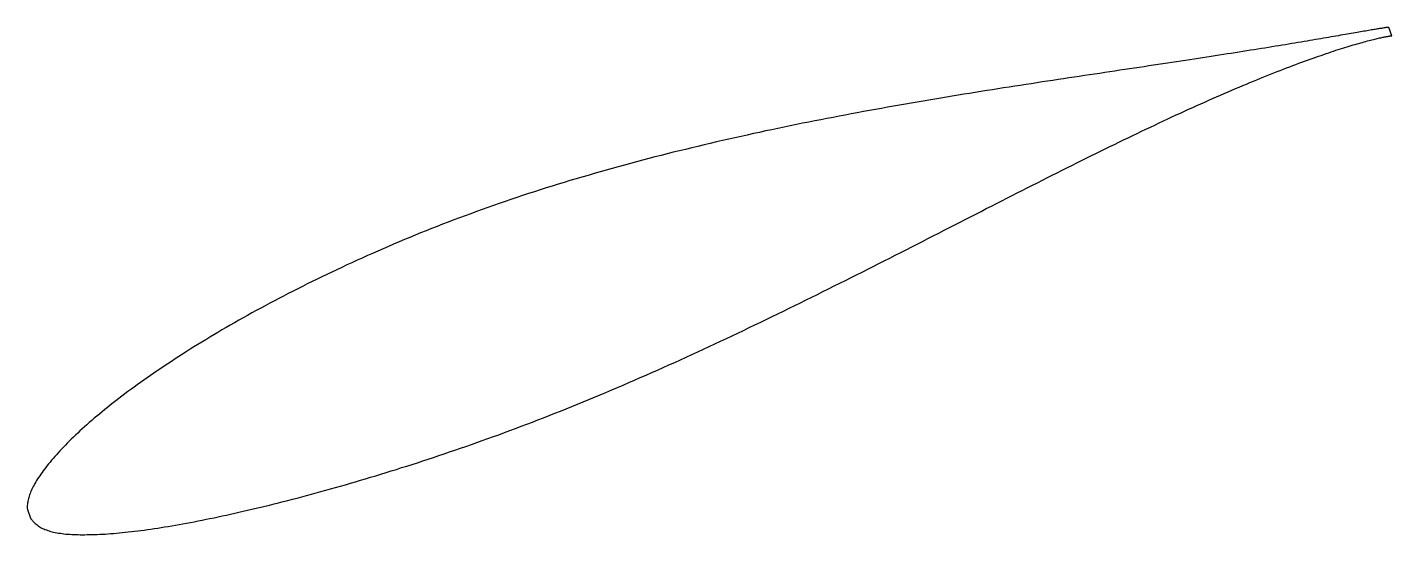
# Model space of a CAD drawing. Header units: metres. Extents: x -45 to 92, y -18 to 33.
import ezdxf

# ---------------------------------------------------------------- set-up
doc = ezdxf.new("R2010")
doc.units = ezdxf.units.M

msp = doc.modelspace()

# ---------------------------------------------------------------- linework, layer by layer
msp.add_lwpolyline([(91.71, 33.1), (91.71, 33.1), (91.7, 33.1), (91.68, 33.1), (91.66, 33.1), (91.64, 33.1), (91.61, 33.09), (91.57, 33.09), (91.53, 33.08), (91.48, 33.08), (91.43, 33.07), (91.37, 33.06), (91.31, 33.05), (91.24, 33.04), (91.16, 33.03), (91.08, 33.02), (90.99, 33), (90.9, 32.99), (90.8, 32.97), (90.7, 32.96), (90.59, 32.94), (90.48, 32.92), (90.36, 32.9), (90.24, 32.88), (90.11, 32.86), (89.97, 32.84), (89.83, 32.81), (89.69, 32.79), (89.54, 32.76), (89.38, 32.73), (89.22, 32.71), (89.05, 32.68), (88.88, 32.65), (88.7, 32.62), (88.52, 32.58), (88.33, 32.55), (88.14, 32.52), (87.94, 32.48), (87.73, 32.45), (87.53, 32.41), (87.31, 32.37), (87.09, 32.34), (86.87, 32.3), (86.64, 32.26), (86.4, 32.22), (86.16, 32.17), (85.91, 32.13), (85.66, 32.09), (85.41, 32.04), (85.15, 32), (84.88, 31.95), (84.61, 31.91), (84.33, 31.86), (84.05, 31.81), (83.77, 31.77), (83.48, 31.72), (83.18, 31.67), (82.88, 31.62), (82.57, 31.56), (82.26, 31.51), (81.95, 31.46), (81.62, 31.41), (81.3, 31.35), (80.97, 31.3), (80.63, 31.25), (80.29, 31.19), (79.95, 31.13), (79.6, 31.08), (79.24, 31.02), (78.89, 30.96), (78.52, 30.9), (78.15, 30.85), (77.78, 30.79), (77.4, 30.73), (77.02, 30.67), (76.64, 30.61), (76.24, 30.54), (75.85, 30.48), (75.45, 30.42), (75.05, 30.36), (74.64, 30.29), (74.22, 30.23), (73.81, 30.17), (73.39, 30.1), (72.96, 30.04), (72.53, 29.97), (72.1, 29.9), (71.66, 29.84), (71.22, 29.77), (70.77, 29.7), (70.32, 29.63), (69.86, 29.56), (69.41, 29.5), (68.94, 29.43), (68.48, 29.35), (68.01, 29.28), (67.53, 29.21), (67.06, 29.14), (66.58, 29.07), (66.09, 29), (65.6, 28.92), (65.11, 28.85), (64.61, 28.78), (64.12, 28.7), (63.61, 28.63), (63.11, 28.55), (62.6, 28.47), (62.08, 28.4), (61.57, 28.32), (61.05, 28.24), (60.53, 28.16), (60, 28.08), (59.47, 28.01), (58.94, 27.93), (58.4, 27.84), (57.87, 27.76), (57.33, 27.68), (56.78, 27.6), (56.24, 27.51), (55.69, 27.43), (55.13, 27.34), (54.58, 27.26), (54.02, 27.17), (53.46, 27.08), (52.9, 27), (52.33, 26.91), (51.77, 26.82), (51.2, 26.73), (50.62, 26.64), (50.05, 26.54), (49.47, 26.45), (48.89, 26.36), (48.31, 26.26), (47.73, 26.17), (47.15, 26.07), (46.56, 25.97), (45.97, 25.88), (45.38, 25.78), (44.79, 25.68), (44.19, 25.57), (43.6, 25.47), (43, 25.37), (42.4, 25.26), (41.8, 25.16), (41.2, 25.05), (40.59, 24.94), (39.99, 24.84), (39.38, 24.73), (38.77, 24.62), (38.16, 24.5), (37.55, 24.39), (36.94, 24.27), (36.33, 24.16), (35.72, 24.04), (35.1, 23.92), (34.49, 23.8), (33.87, 23.68), (33.26, 23.56), (32.64, 23.44), (32.02, 23.31), (31.4, 23.18), (30.78, 23.06), (30.16, 22.93), (29.54, 22.8), (28.92, 22.67), (28.3, 22.53), (27.68, 22.4), (27.06, 22.26), (26.44, 22.12), (25.82, 21.99), (25.2, 21.85), (24.58, 21.7), (23.96, 21.56), (23.33, 21.42), (22.71, 21.27), (22.09, 21.12), (21.47, 20.97), (20.85, 20.82), (20.23, 20.67), (19.61, 20.52), (18.99, 20.36), (18.38, 20.21), (17.76, 20.05), (17.14, 19.89), (16.52, 19.73), (15.91, 19.57), (15.29, 19.4), (14.68, 19.23), (14.07, 19.07), (13.45, 18.9), (12.84, 18.73), (12.23, 18.55), (11.63, 18.38), (11.02, 18.2), (10.41, 18.03), (9.81, 17.85), (9.2, 17.67), (8.6, 17.49), (8, 17.3), (7.4, 17.12), (6.8, 16.93), (6.21, 16.74), (5.61, 16.55), (5.02, 16.36), (4.43, 16.16), (3.84, 15.97), (3.25, 15.77), (2.67, 15.57), (2.08, 15.37), (1.5, 15.17), (0.92, 14.96), (0.35, 14.76), (-0.23, 14.55), (-0.8, 14.34), (-1.37, 14.13), (-1.94, 13.92), (-2.51, 13.71), (-3.07, 13.49), (-3.63, 13.28), (-4.19, 13.06), (-4.75, 12.84), (-5.3, 12.62), (-5.85, 12.4), (-6.4, 12.18), (-6.95, 11.95), (-7.49, 11.73), (-8.03, 11.5), (-8.57, 11.27), (-9.1, 11.04), (-9.64, 10.81), (-10.17, 10.58), (-10.69, 10.35), (-11.22, 10.12), (-11.74, 9.88), (-12.26, 9.65), (-12.77, 9.41), (-13.28, 9.18), (-13.79, 8.94), (-14.3, 8.7), (-14.8, 8.46), (-15.3, 8.23), (-15.8, 7.99), (-16.29, 7.75), (-16.78, 7.51), (-17.27, 7.27), (-17.76, 7.02), (-18.24, 6.78), (-18.71, 6.54), (-19.19, 6.3), (-19.66, 6.05), (-20.13, 5.81), (-20.59, 5.57), (-21.05, 5.32), (-21.51, 5.08), (-21.96, 4.84), (-22.41, 4.59), (-22.85, 4.35), (-23.3, 4.1), (-23.74, 3.86), (-24.17, 3.61), (-24.6, 3.37), (-25.03, 3.13), (-25.45, 2.88), (-25.87, 2.64), (-26.29, 2.39), (-26.7, 2.15), (-27.11, 1.9), (-27.51, 1.66), (-27.91, 1.42), (-28.31, 1.17), (-28.7, 0.93), (-29.09, 0.69), (-29.47, 0.45), (-29.85, 0.21), (-30.23, -0.04), (-30.6, -0.28), (-30.97, -0.52), (-31.33, -0.76), (-31.69, -0.99), (-32.04, -1.23), (-32.4, -1.47), (-32.74, -1.71), (-33.08, -1.94), (-33.42, -2.18), (-33.76, -2.41), (-34.09, -2.65), (-34.41, -2.88), (-34.73, -3.11), (-35.05, -3.34), (-35.36, -3.57), (-35.67, -3.8), (-35.97, -4.03), (-36.27, -4.26), (-36.56, -4.48), (-36.85, -4.71), (-37.13, -4.93), (-37.41, -5.16), (-37.69, -5.38), (-37.96, -5.6), (-38.23, -5.82), (-38.49, -6.04), (-38.75, -6.25), (-39, -6.47), (-39.25, -6.68), (-39.49, -6.9), (-39.73, -7.11), (-39.96, -7.32), (-40.19, -7.53), (-40.41, -7.74), (-40.63, -7.94), (-40.85, -8.15), (-41.06, -8.35), (-41.26, -8.56), (-41.46, -8.76), (-41.65, -8.96), (-41.84, -9.15), (-42.03, -9.35), (-42.21, -9.54), (-42.39, -9.74), (-42.56, -9.93), (-42.72, -10.11), (-42.89, -10.3), (-43.04, -10.48), (-43.19, -10.66), (-43.34, -10.84), (-43.48, -11.02), (-43.62, -11.19), (-43.75, -11.37), (-43.88, -11.54), (-44, -11.7), (-44.12, -11.87), (-44.24, -12.03), (-44.34, -12.19), (-44.45, -12.35), (-44.55, -12.51), (-44.64, -12.66), (-44.73, -12.82), (-44.81, -12.97), (-44.89, -13.11), (-44.97, -13.26), (-45.03, -13.4), (-45.1, -13.54), (-45.16, -13.68), (-45.21, -13.82), (-45.26, -13.95), (-45.3, -14.08), (-45.34, -14.21), (-45.38, -14.34), (-45.41, -14.46), (-45.43, -14.58), (-45.45, -14.7), (-45.47, -14.81), (-45.48, -14.91), (-45.49, -15.02), (-45.49, -15.11), (-45.49, -15.2), (-45.49, -15.28), (-45.49, -15.34), (-45.48, -15.39), (-45.48, -15.43), (-45.17, -16.3), (-45.17, -16.31), (-45.15, -16.33), (-45.13, -16.36), (-45.09, -16.4), (-45.04, -16.46), (-44.98, -16.53), (-44.92, -16.6), (-44.85, -16.68), (-44.77, -16.76), (-44.69, -16.84), (-44.6, -16.92), (-44.5, -16.99), (-44.4, -17.06), (-44.3, -17.13), (-44.19, -17.2), (-44.08, -17.27), (-43.96, -17.33), (-43.83, -17.38), (-43.71, -17.44), (-43.57, -17.49), (-43.43, -17.54), (-43.29, -17.59), (-43.14, -17.63), (-42.99, -17.67), (-42.84, -17.71), (-42.68, -17.75), (-42.51, -17.78), (-42.34, -17.81), (-42.16, -17.83), (-41.98, -17.86), (-41.8, -17.88), (-41.61, -17.9), (-41.41, -17.91), (-41.21, -17.93), (-41.01, -17.94), (-40.8, -17.95), (-40.59, -17.96), (-40.37, -17.96), (-40.15, -17.97), (-39.92, -17.97), (-39.68, -17.97), (-39.45, -17.96), (-39.2, -17.96), (-38.95, -17.95), (-38.7, -17.95), (-38.44, -17.94), (-38.18, -17.93), (-37.92, -17.91), (-37.64, -17.9), (-37.37, -17.88), (-37.09, -17.86), (-36.8, -17.84), (-36.51, -17.81), (-36.22, -17.79), (-35.92, -17.76), (-35.62, -17.73), (-35.31, -17.69), (-35, -17.66), (-34.68, -17.62), (-34.36, -17.58), (-34.04, -17.54), (-33.71, -17.5), (-33.38, -17.45), (-33.04, -17.4), (-32.7, -17.35), (-32.35, -17.3), (-32, -17.24), (-31.65, -17.19), (-31.29, -17.13), (-30.92, -17.07), (-30.56, -17), (-30.19, -16.94), (-29.81, -16.87), (-29.43, -16.8), (-29.05, -16.73), (-28.66, -16.66), (-28.27, -16.58), (-27.88, -16.5), (-27.48, -16.42), (-27.08, -16.34), (-26.67, -16.26), (-26.27, -16.17), (-25.85, -16.08), (-25.43, -15.99), (-25.01, -15.9), (-24.59, -15.81), (-24.16, -15.71), (-23.73, -15.61), (-23.3, -15.51), (-22.86, -15.41), (-22.42, -15.31), (-21.97, -15.2), (-21.52, -15.09), (-21.07, -14.98), (-20.62, -14.87), (-20.16, -14.75), (-19.7, -14.64), (-19.23, -14.52), (-18.76, -14.4), (-18.29, -14.28), (-17.82, -14.15), (-17.34, -14.02), (-16.86, -13.9), (-16.38, -13.76), (-15.9, -13.63), (-15.41, -13.5), (-14.92, -13.36), (-14.42, -13.22), (-13.92, -13.08), (-13.43, -12.94), (-12.92, -12.79), (-12.42, -12.64), (-11.91, -12.49), (-11.4, -12.34), (-10.89, -12.19), (-10.37, -12.03), (-9.86, -11.87), (-9.34, -11.71), (-8.82, -11.55), (-8.29, -11.39), (-7.77, -11.22), (-7.24, -11.06), (-6.71, -10.89), (-6.17, -10.72), (-5.64, -10.54), (-5.1, -10.37), (-4.56, -10.19), (-4.02, -10.01), (-3.48, -9.83), (-2.94, -9.64), (-2.39, -9.46), (-1.84, -9.27), (-1.29, -9.08), (-0.74, -8.89), (-0.19, -8.69), (0.36, -8.5), (0.92, -8.3), (1.48, -8.1), (2.03, -7.9), (2.59, -7.69), (3.15, -7.49), (3.72, -7.28), (4.28, -7.06), (4.84, -6.85), (5.41, -6.64), (5.97, -6.42), (6.54, -6.2), (7.11, -5.98), (7.68, -5.75), (8.25, -5.53), (8.82, -5.3), (9.39, -5.07), (9.96, -4.84), (10.53, -4.6), (11.11, -4.37), (11.68, -4.13), (12.26, -3.89), (12.83, -3.65), (13.41, -3.4), (13.98, -3.16), (14.56, -2.91), (15.14, -2.66), (15.71, -2.41), (16.29, -2.16), (16.87, -1.91), (17.45, -1.65), (18.02, -1.4), (18.6, -1.14), (19.18, -0.88), (19.76, -0.62), (20.34, -0.36), (20.92, -0.1), (21.49, 0.17), (22.07, 0.44), (22.65, 0.7), (23.23, 0.97), (23.81, 1.24), (24.38, 1.51), (24.96, 1.78), (25.54, 2.05), (26.11, 2.33), (26.69, 2.6), (27.27, 2.88), (27.84, 3.15), (28.42, 3.43), (28.99, 3.7), (29.57, 3.98), (30.14, 4.26), (30.71, 4.54), (31.28, 4.82), (31.86, 5.1), (32.43, 5.38), (33, 5.66), (33.57, 5.94), (34.13, 6.22), (34.7, 6.5), (35.27, 6.78), (35.83, 7.07), (36.4, 7.35), (36.96, 7.63), (37.53, 7.91), (38.09, 8.19), (38.65, 8.47), (39.21, 8.76), (39.77, 9.04), (40.32, 9.32), (40.88, 9.6), (41.43, 9.88), (41.99, 10.16), (42.54, 10.44), (43.09, 10.72), (43.64, 11), (44.19, 11.28), (44.73, 11.56), (45.28, 11.84), (45.82, 12.12), (46.36, 12.39), (46.9, 12.67), (47.44, 12.94), (47.98, 13.22), (48.51, 13.49), (49.04, 13.76), (49.57, 14.04), (50.1, 14.31), (50.63, 14.58), (51.16, 14.85), (51.68, 15.11), (52.2, 15.38), (52.72, 15.64), (53.24, 15.91), (53.76, 16.17), (54.27, 16.43), (54.78, 16.69), (55.29, 16.95), (55.8, 17.21), (56.31, 17.46), (56.81, 17.72), (57.31, 17.97), (57.81, 18.22), (58.31, 18.47), (58.8, 18.72), (59.29, 18.96), (59.78, 19.21), (60.27, 19.45), (60.75, 19.69), (61.23, 19.93), (61.71, 20.17), (62.19, 20.4), (62.66, 20.63), (63.13, 20.87), (63.6, 21.1), (64.07, 21.32), (64.53, 21.55), (64.99, 21.77), (65.45, 21.99), (65.91, 22.21), (66.36, 22.43), (66.81, 22.64), (67.25, 22.85), (67.7, 23.06), (68.14, 23.27), (68.57, 23.48), (69.01, 23.68), (69.44, 23.88), (69.87, 24.08), (70.29, 24.28), (70.72, 24.47), (71.13, 24.66), (71.55, 24.85), (71.96, 25.04), (72.37, 25.22), (72.78, 25.4), (73.18, 25.58), (73.58, 25.76), (73.97, 25.93), (74.36, 26.11), (74.75, 26.28), (75.14, 26.44), (75.52, 26.61), (75.9, 26.77), (76.27, 26.93), (76.64, 27.09), (77.01, 27.24), (77.37, 27.39), (77.73, 27.54), (78.09, 27.69), (78.44, 27.83), (78.79, 27.98), (79.13, 28.11), (79.47, 28.25), (79.81, 28.39), (80.14, 28.52), (80.47, 28.65), (80.79, 28.77), (81.11, 28.9), (81.43, 29.02), (81.74, 29.14), (82.05, 29.26), (82.35, 29.37), (82.65, 29.48), (82.95, 29.59), (83.24, 29.7), (83.53, 29.8), (83.81, 29.9), (84.09, 30), (84.36, 30.1), (84.63, 30.19), (84.9, 30.28), (85.16, 30.37), (85.41, 30.46), (85.67, 30.55), (85.91, 30.63), (86.16, 30.71), (86.4, 30.79), (86.63, 30.86), (86.86, 30.93), (87.08, 31.01), (87.3, 31.07), (87.52, 31.14), (87.73, 31.2), (87.93, 31.27), (88.14, 31.33), (88.33, 31.38), (88.52, 31.44), (88.71, 31.49), (88.89, 31.54), (89.07, 31.59), (89.24, 31.64), (89.41, 31.68), (89.57, 31.73), (89.73, 31.77), (89.88, 31.81), (90.02, 31.85), (90.17, 31.88), (90.3, 31.91), (90.44, 31.95), (90.56, 31.98), (90.68, 32), (90.8, 32.03), (90.91, 32.05), (91.02, 32.08), (91.12, 32.1), (91.21, 32.12), (91.3, 32.14), (91.39, 32.15), (91.47, 32.17), (91.54, 32.18), (91.61, 32.19), (91.68, 32.2), (91.73, 32.21), (91.79, 32.22), (91.84, 32.23), (91.88, 32.23), (91.91, 32.24), (91.94, 32.24), (91.97, 32.24), (91.99, 32.25), (92.01, 32.25), (92.01, 32.25), (92.02, 32.25)], close=True)

doc.saveas('drawing.dxf')
